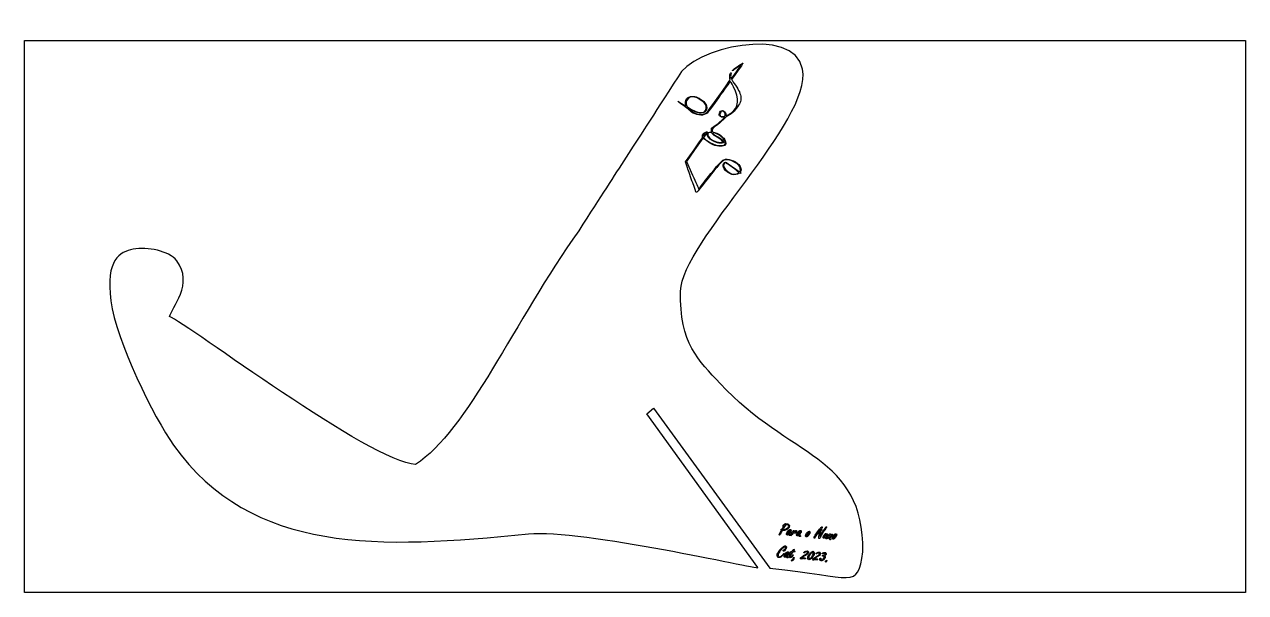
# Model space of a CAD drawing. Header units: millimetres. Extents: x 0 to 650, y 0 to 302.
import ezdxf

# ---------------------------------------------------------------- set-up
doc = ezdxf.new("R2010")
doc.units = ezdxf.units.MM
doc.layers.get('0').update_dxf_attribs({"linetype": 'CONTINUOUS'})

msp = doc.modelspace()

# ---------------------------------------------------------------- linework, layer by layer
at = {"color": 42}
for p, q in [((0.0965, 293.904), (649.901, 293.904)), ((0.0965, 0.0978), (0.0965, 293.904)), ((649.901, 293.904), (649.901, 0.0978)), ((649.901, 0.0978), (0.0965, 0.0978))]:
    msp.add_line(p, q, dxfattribs=at)
at = {"color": 0}
for p, q in [((376.008, 274.137), (376.269, 273.534)), ((376.269, 273.534), (378.933, 277.194)), ((351.922, 258.991), (351.81, 260.219)), ((355.713, 256.556), (353.582, 257.518)), ((353.582, 257.518), (355.117, 256.367)), ((356.316, 256.643), (356.316, 256.643)), ((371.891, 253.537), (371.891, 253.537)), ((365.651, 247.234), (368.152, 249.011)), ((365.665, 245.324), (365.651, 247.234)), ((371.701, 251.984), (372.752, 253.179)), ((372.752, 253.179), (371.807, 253.143)), ((361.142, 241.909), (356.736, 235.733)), ((363.142, 240.464), (361.142, 241.909)), ((362.497, 243.757), (361.417, 242.276)), ((361.417, 242.276), (362.271, 241.434)), ((362.031, 243.731), (362.031, 243.731)), ((364.709, 245.211), (365.665, 245.324)), ((351.81, 229.301), (356.464, 235.814)), ((356.736, 235.733), (352.326, 229.558)), ((369.457, 239.746), (369.457, 239.746)), ((352.848, 226.204), (351.81, 229.301)), ((352.326, 229.558), (355.565, 222.317)), ((376.932, 222.878), (376.932, 222.878)), ((355.688, 218.116), (355.685, 218.114)), ((331.337, 95.2913), (334.905, 98.2292)), ((334.905, 98.2292), (396.72, 13.0059)), ((390.43, 13.3753), (331.337, 95.2913)), ((403.447, 33.2273), (403.37, 33.0936)), ((403.447, 33.2273), (403.447, 33.2273)), ((404.996, 35.9336), (404.996, 35.9336)), ((407.734, 32.9158), (407.734, 32.9158)), ((417.816, 32.7146), (417.816, 32.7146)), ((407.017, 31.4454), (407.017, 31.4454)), ((409.021, 32.0311), (409.021, 32.0311)), ((412.369, 30.9645), (412.369, 30.9645)), ((413.082, 32.4349), (413.082, 32.4349)), ((417.177, 31.0086), (417.177, 31.0086)), ((423.358, 29.8979), (423.358, 29.8979)), ((426.402, 29.6471), (426.402, 29.6471)), ((428.512, 30.3444), (428.512, 30.3444)), ((431.366, 29.7326), (431.366, 29.7326)), ((432.005, 31.4386), (432.005, 31.4386)), ((405.059, 24.9081), (405.059, 24.9081)), ((405.744, 19.6178), (405.744, 19.6178)), ((406.46, 21.0881), (406.46, 21.0881)), ((408.732, 21.5842), (408.732, 21.5842)), ((419.301, 21.4547), (419.301, 21.4547)), ((419.933, 21.7331), (419.933, 21.7331)), ((425.768, 19.7018), (425.768, 19.7018)), ((409.536, 18.8281), (409.536, 18.8281)), ((413.762, 18.496), (413.762, 18.496)), ((420.239, 17.9131), (420.239, 17.9131)), ((426.833, 17.293), (426.833, 17.293))]:
    msp.add_line(p, q, dxfattribs=at)
at = {"color": 7}
for p, q in [((331.337, 95.2913), (334.905, 98.2292)), ((334.905, 98.2292), (396.72, 13.0059)), ((390.43, 13.3753), (331.337, 95.2913))]:
    msp.add_line(p, q, dxfattribs=at)
for points in [[(414.154, 278.749), (409.688, 302.49), (355.014, 289.905), (347.908, 274.545)], [(347.908, 274.545), (319.997, 231.312), (319.622, 231.087), (295.071, 192.665)], [(349.244, 160.53), (349.909, 186.717), (419.382, 250.983), (414.154, 278.749)], [(295.071, 192.665), (260.897, 144.647), (235.949, 86.2485), (208.209, 68.3189)], [(57.9423, 182.873), (50.8758, 181.269), (43.2001, 177.631), (46.0872, 155.308)], [(81.1939, 176.659), (76.9098, 182.181), (65.6689, 184.058), (57.9423, 182.873)], [(77.2502, 147.031), (78.4324, 151.295), (90.4667, 164.706), (81.1939, 176.659)], [(370.328, 111.35), (358.973, 123.654), (348.535, 132.588), (349.244, 160.53)], [(46.0872, 155.308), (48.8075, 134.276), (69.1677, 92.9266), (79.4466, 78.5978)], [(208.209, 68.3189), (184.857, 69.0894), (86.6539, 143.264), (77.2502, 147.031)], [(446.239, 21.8267), (446.892, 73.357), (406.89, 71.7391), (370.328, 111.35)], [(79.4466, 78.5978), (121.384, 20.1386), (189.083, 23.3867), (268.374, 31.3765)], [(268.374, 31.3765), (296.229, 34.1822), (391.16, 12.3155), (390.43, 13.3753)], [(396.72, 13.0059), (441.851, 8.6734), (443.389, 1.3808), (446.239, 21.8267)]]:
    msp.add_open_spline(points, degree=3, dxfattribs=at)
at = {"color": 0}
for points in [[(414.154, 278.749), (409.688, 302.49), (355.014, 289.905), (347.908, 274.545)], [(376.915, 278.007), (377.299, 278.559), (381.289, 281.431), (382.281, 281.869)], [(381.504, 280.923), (381.377, 281.015), (378.908, 279.368), (377.61, 278.325)], [(378.933, 277.194), (380.4, 279.207), (381.557, 280.886), (381.504, 280.923)], [(382.281, 281.869), (382.69, 282.049), (382.03, 281.022), (379.592, 277.659)], [(347.908, 274.545), (319.997, 231.312), (319.622, 231.087), (295.071, 192.665)], [(349.244, 160.53), (349.909, 186.717), (419.382, 250.983), (414.154, 278.749)], [(362.927, 255.277), (363.672, 255.768), (375.818, 272.881), (375.557, 273.071)], [(375.557, 273.071), (375.204, 273.327), (375.384, 275.939), (375.793, 276.487)], [(375.793, 276.487), (376.156, 276.982), (376.178, 276.915), (375.976, 275.892)], [(375.976, 275.892), (375.853, 275.259), (375.864, 274.469), (376.008, 274.137)], [(379.592, 277.659), (376.664, 273.629), (376.389, 273.171), (376.629, 272.783)], [(377.61, 278.325), (376.943, 277.788), (376.678, 277.668), (376.915, 278.007)], [(375.511, 271.902), (375.299, 271.763), (372.547, 267.98), (369.404, 263.495)], [(377.412, 269.218), (376.128, 271.718), (375.846, 272.118), (375.511, 271.902)], [(376.297, 255.454), (380.259, 258.253), (380.637, 262.932), (377.412, 269.218)], [(376.629, 272.783), (376.774, 272.547), (377.61, 271.333), (378.492, 270.083)], [(378.492, 270.083), (380.326, 267.472), (381.166, 265.526), (381.325, 263.497)], [(353.55, 257.149), (355.117, 256.367), (340.89, 266.224), (351.922, 258.991)], [(351.81, 260.219), (351.555, 262.99), (353.593, 264.604), (356.75, 264.133)], [(352.706, 262.421), (352.139, 261.644), (352.057, 261.272), (352.223, 260.222)], [(352.223, 260.222), (352.392, 259.147), (352.571, 258.848), (353.42, 258.229)], [(356.598, 263.857), (354.884, 264.155), (353.635, 263.693), (352.706, 262.421)], [(360.179, 262.037), (358.334, 263.379), (357.808, 263.648), (356.598, 263.857)], [(356.75, 264.133), (358.542, 263.865), (361.752, 261.692), (362.656, 260.138)], [(362.656, 260.138), (364.296, 257.304), (362.356, 254.62), (359.16, 255.311)], [(362.641, 259.662), (362.405, 260.294), (361.879, 260.798), (360.179, 262.037)], [(369.404, 263.495), (363.971, 255.754), (363.633, 255.315), (362.694, 254.841)], [(381.325, 263.497), (381.476, 261.589), (380.979, 260.433), (378.834, 257.683)], [(353.42, 258.229), (353.97, 257.829), (355.272, 257.116), (356.316, 256.643)], [(360.863, 254.248), (358.525, 253.992), (355.311, 255.266), (353.55, 257.149)], [(355.117, 256.367), (356.175, 255.578), (357.113, 255.09), (358.115, 254.812)], [(359.16, 255.311), (358.44, 255.466), (356.888, 256.027), (355.713, 256.556)], [(356.316, 256.643), (359.466, 255.215), (361.382, 255.165), (362.342, 256.483)], [(358.115, 254.812), (359.653, 254.385), (361.901, 254.601), (362.927, 255.277)], [(362.694, 254.841), (362.151, 254.566), (361.326, 254.299), (360.863, 254.248)], [(362.342, 256.483), (362.952, 257.321), (363.068, 258.538), (362.641, 259.662)], [(369.852, 254.418), (369.641, 256.728), (372.054, 257.474), (373.055, 255.407)], [(371.807, 253.143), (370.667, 253.1), (369.93, 253.582), (369.852, 254.418)], [(370.597, 255.787), (370.046, 255.035), (370.022, 254.05), (370.537, 253.673)], [(370.537, 253.673), (370.695, 253.556), (371.306, 253.496), (371.891, 253.537)], [(371.785, 256.257), (371.242, 256.477), (371.041, 256.396), (370.597, 255.787)], [(373.038, 254.2), (373.151, 255), (372.579, 255.937), (371.785, 256.257)], [(371.891, 253.537), (372.78, 253.599), (372.971, 253.709), (373.038, 254.2)], [(375.204, 254.393), (373.944, 253.717), (373.094, 253.062), (372.456, 252.268)], [(373.055, 255.407), (373.214, 255.082), (373.348, 254.599), (373.348, 254.338)], [(373.348, 254.338), (373.348, 253.938), (373.472, 253.906), (374.096, 254.14)], [(374.096, 254.14), (374.505, 254.296), (375.497, 254.886), (376.297, 255.454)], [(378.834, 257.683), (377.183, 255.566), (376.876, 255.286), (375.204, 254.393)], [(369.027, 249.3), (366.127, 247.19), (365.845, 246.869), (366.046, 245.907)], [(368.152, 249.011), (369.528, 249.99), (371.126, 251.328), (371.701, 251.984)], [(372.456, 252.268), (371.948, 251.637), (370.403, 250.301), (369.027, 249.3)], [(356.464, 235.814), (360.881, 241.996), (361.11, 242.361), (360.973, 243.024)], [(360.973, 243.024), (360.892, 243.409), (360.955, 243.897), (361.11, 244.111)], [(361.883, 244.497), (361.4, 244.142), (360.98, 243.177), (361.23, 242.997)], [(361.11, 244.111), (361.47, 244.606), (363.167, 245.536), (363.4, 245.366)], [(361.23, 242.997), (361.311, 242.936), (361.671, 243.266), (362.031, 243.731)], [(368.931, 239.475), (364.832, 240.195), (361.428, 244.821), (364.709, 245.211)], [(362.031, 243.731), (362.719, 244.625), (362.634, 245.051), (361.883, 244.497)], [(362.271, 241.434), (363.502, 240.222), (366.78, 238.534), (368.699, 238.126)], [(363.4, 245.366), (363.499, 245.298), (363.089, 244.573), (362.497, 243.757)], [(366.533, 238.446), (365.767, 238.762), (364.24, 239.67), (363.142, 240.464)], [(364.829, 244.961), (363.714, 244.821), (363.474, 244.479), (363.827, 243.539)], [(363.827, 243.539), (364.55, 241.63), (366.624, 240.232), (369.457, 239.746)], [(366.307, 244.238), (365.764, 244.997), (365.629, 245.062), (364.829, 244.961)], [(368.011, 244.467), (365.46, 245.372), (366.159, 244.158), (369.08, 242.612)], [(366.046, 245.907), (366.19, 245.219), (366.229, 245.19), (367.28, 245.001)], [(368.79, 242.451), (367.305, 243.202), (366.78, 243.582), (366.307, 244.238)], [(367.28, 245.001), (368.635, 244.76), (371.292, 243.112), (372.255, 241.915)], [(372.879, 238.57), (373.944, 240.035), (371.228, 243.328), (368.011, 244.467)], [(371.584, 239.731), (371.994, 240.29), (370.833, 241.419), (368.79, 242.451)], [(369.08, 242.612), (371.073, 241.556), (371.725, 240.97), (372.057, 239.936)], [(372.255, 241.915), (373.186, 240.756), (373.599, 239.106), (373.122, 238.452)], [(373.122, 238.452), (372.304, 237.324), (369.267, 237.322), (366.533, 238.446)], [(368.699, 238.126), (370.29, 237.789), (372.48, 238.02), (372.879, 238.57)], [(371.394, 239.254), (370.921, 239.22), (369.813, 239.321), (368.931, 239.475)], [(369.457, 239.746), (370.501, 239.566), (371.461, 239.559), (371.584, 239.731)], [(372.057, 239.936), (372.251, 239.324), (372.244, 239.313), (371.394, 239.254)], [(371.013, 229.235), (370.11, 228.381), (365.263, 222.466), (360.518, 216.431)], [(363.47, 220.653), (369.115, 227.817), (371.083, 230.018), (372.269, 230.503)], [(372.703, 230.321), (372.248, 230.175), (371.489, 229.686), (371.013, 229.235)], [(372.202, 227.965), (371.616, 226.508), (374.392, 223.523), (376.932, 222.878)], [(372.484, 225.583), (371.743, 226.716), (371.644, 227.824), (372.212, 228.604)], [(376.724, 226.449), (372.883, 229.246), (372.738, 229.295), (372.202, 227.965)], [(372.212, 228.604), (372.526, 229.037), (372.879, 229.253), (373.151, 229.18)], [(372.269, 230.503), (374.29, 231.33), (378.22, 230.023), (380.164, 227.879)], [(379.931, 227.674), (377.864, 229.705), (374.544, 230.921), (372.703, 230.321)], [(373.151, 229.18), (373.391, 229.115), (375.179, 227.905), (377.119, 226.49)], [(381.007, 225.644), (380.919, 226.461), (380.654, 226.966), (379.931, 227.674)], [(380.164, 227.879), (381.286, 226.646), (381.758, 224.983), (381.208, 224.225)], [(355.685, 218.114), (354.697, 220.861), (353.42, 224.5), (352.848, 226.204)], [(355.565, 222.317), (357.346, 218.336), (358.877, 215.09), (358.962, 215.102)], [(376.491, 222.633), (375.281, 223.02), (373.115, 224.615), (372.484, 225.583)], [(380.277, 223.183), (379.469, 222.589), (377.518, 222.305), (376.491, 222.633)], [(380.033, 223.515), (380.252, 223.817), (379.839, 224.182), (376.724, 226.449)], [(376.932, 222.878), (378.075, 222.588), (379.582, 222.898), (380.033, 223.515)], [(377.119, 226.49), (381.049, 223.631), (381.222, 223.594), (381.007, 225.644)], [(381.123, 223.286), (380.912, 223.417), (380.534, 223.372), (380.277, 223.183)], [(381.208, 224.225), (381.035, 223.988), (381.032, 223.625), (381.198, 223.42)], [(381.198, 223.42), (381.469, 223.088), (381.462, 223.073), (381.123, 223.286)], [(357.625, 213.023), (357.547, 213.078), (356.676, 215.371), (355.688, 218.116)], [(360.518, 216.431), (359.004, 214.501), (357.699, 212.968), (357.625, 213.023)], [(358.962, 215.102), (359.047, 215.116), (361.075, 217.614), (363.47, 220.653)], [(295.071, 192.665), (260.897, 144.647), (235.949, 86.2485), (208.209, 68.3189)], [(57.9423, 182.873), (50.8758, 181.269), (43.2001, 177.631), (46.0872, 155.308)], [(81.1939, 176.659), (76.9098, 182.181), (65.6689, 184.058), (57.9423, 182.873)], [(77.2502, 147.031), (78.4324, 151.295), (90.4667, 164.706), (81.1939, 176.659)], [(370.328, 111.35), (358.973, 123.654), (348.535, 132.588), (349.244, 160.53)], [(46.0872, 155.308), (48.8075, 134.276), (69.1677, 92.9266), (79.4466, 78.5978)], [(208.209, 68.3189), (184.857, 69.0894), (86.6539, 143.264), (77.2502, 147.031)], [(446.239, 21.8267), (446.892, 73.357), (406.89, 71.7391), (370.328, 111.35)], [(79.4466, 78.5978), (121.384, 20.1386), (189.083, 23.3867), (268.374, 31.3765)], [(268.374, 31.3765), (296.229, 34.1822), (391.16, 12.3155), (390.43, 13.3753)], [(401.733, 31.0017), (401.754, 31.2677), (402.17, 32.0738), (402.982, 33.4229)], [(403.37, 33.0936), (402.989, 32.4569), (402.731, 32.0008), (402.597, 31.7266)], [(402.982, 33.4229), (402.865, 33.5263), (402.812, 33.6241), (402.819, 33.7165)], [(402.819, 33.7165), (402.826, 33.7881), (402.862, 33.8474), (402.929, 33.8942)], [(402.929, 33.8942), (402.985, 33.9328), (403.045, 33.9494), (403.105, 33.9439)], [(403.105, 33.9439), (403.151, 33.9397), (403.204, 33.9232), (403.274, 33.8956)], [(403.274, 33.8956), (403.864, 34.8065), (404.213, 35.3893), (404.322, 35.6443)], [(403.828, 33.1501), (403.726, 33.1597), (403.599, 33.1845), (403.447, 33.2273)], [(403.687, 35.5381), (403.666, 35.5794), (403.659, 35.6224), (403.662, 35.6665)], [(403.662, 35.6665), (403.673, 35.8112), (403.814, 35.9558), (404.079, 36.099)], [(403.821, 35.4362), (403.765, 35.4418), (403.719, 35.4764), (403.687, 35.5381)], [(404.393, 34.8023), (404.058, 34.2484), (403.839, 33.8846), (403.737, 33.7137)], [(403.737, 33.7137), (403.906, 33.6682), (404.022, 33.6421), (404.089, 33.6352)], [(404.008, 35.4859), (403.938, 35.4485), (403.874, 35.4323), (403.821, 35.4362)], [(405.13, 33.3182), (404.686, 33.168), (404.252, 33.1129), (403.828, 33.1501)], [(404.322, 35.6443), (404.241, 35.6073), (404.139, 35.5547), (404.008, 35.4859)], [(404.079, 36.099), (404.29, 36.2148), (404.488, 36.3086), (404.668, 36.383)], [(404.089, 33.6352), (404.442, 33.6035), (404.865, 33.7096), (405.359, 33.9507)], [(404.996, 35.9336), (404.869, 35.6376), (404.664, 35.2599), (404.393, 34.8023)], [(404.668, 36.383), (404.703, 36.4546), (404.724, 36.503), (404.731, 36.5305)], [(404.731, 36.5305), (404.774, 36.6448), (404.813, 36.7206), (404.851, 36.7577)], [(404.851, 36.7577), (404.89, 36.7951), (404.943, 36.8102), (405.014, 36.8046)], [(405.582, 36.1005), (405.391, 36.0701), (405.197, 36.0151), (404.996, 35.9336)], [(405.014, 36.8046), (405.158, 36.7908), (405.225, 36.7041), (405.211, 36.5442)], [(406.453, 34.1326), (406.086, 33.7675), (405.645, 33.496), (405.13, 33.3182)], [(405.211, 36.5442), (405.43, 36.5869), (405.62, 36.6159), (405.786, 36.6324)], [(405.359, 33.9507), (405.839, 34.1878), (406.224, 34.4992), (406.516, 34.8864)], [(406.142, 36.1237), (405.959, 36.1403), (405.772, 36.1322), (405.582, 36.1005)], [(405.786, 36.6324), (405.952, 36.6476), (406.093, 36.6504), (406.209, 36.6406)], [(406.068, 32.4542), (406.351, 32.8924), (406.672, 33.2204), (407.035, 33.4367)], [(406.675, 32.592), (406.333, 32.1648), (406.146, 31.7941), (406.118, 31.4799)], [(406.668, 35.9421), (406.559, 36.0412), (406.382, 36.1019), (406.142, 36.1237)], [(406.209, 36.6406), (406.509, 36.6145), (406.749, 36.4765), (406.936, 36.2299)], [(407.162, 35.4775), (407.12, 35.0118), (406.883, 34.5626), (406.453, 34.1326)], [(406.516, 34.8864), (406.696, 35.1221), (406.795, 35.337), (406.813, 35.5328)], [(406.813, 35.5328), (406.827, 35.7078), (406.781, 35.844), (406.668, 35.9421)], [(407.494, 33.1377), (407.257, 33.1597), (406.986, 32.9765), (406.675, 32.592)], [(406.936, 36.2299), (407.113, 35.9971), (407.187, 35.7463), (407.162, 35.4775)], [(407.035, 33.4367), (407.271, 33.5759), (407.494, 33.6379), (407.698, 33.6186)], [(407.314, 32.3798), (407.441, 32.5892), (407.532, 32.727), (407.589, 32.7945)], [(407.628, 33.0743), (407.589, 33.1129), (407.543, 33.1336), (407.494, 33.1377)], [(407.589, 32.7945), (407.617, 32.829), (407.666, 32.869), (407.734, 32.9158)], [(407.734, 32.9158), (407.702, 32.9875), (407.666, 33.0399), (407.628, 33.0743)], [(407.698, 33.6186), (407.829, 33.6076), (407.935, 33.558), (408.012, 33.4698)], [(408.051, 32.7656), (408.047, 32.7008), (407.995, 32.5989), (407.892, 32.4583)], [(408.1, 33.219), (408.097, 33.1515), (408.062, 33.0591), (407.998, 32.9434)], [(407.998, 32.9434), (408.037, 32.8745), (408.055, 32.8152), (408.051, 32.7656)], [(408.012, 33.4698), (408.079, 33.3912), (408.111, 33.3086), (408.1, 33.219)], [(408.16, 31.3752), (408.485, 32.0311), (408.813, 32.5313), (409.134, 32.8786)], [(409.021, 32.0311), (409.353, 32.3274), (409.73, 32.6126), (410.154, 32.8855)], [(409.392, 32.5438), (409.236, 32.3742), (409.113, 32.2034), (409.021, 32.0311)], [(409.134, 32.8786), (409.335, 33.0936), (409.494, 33.197), (409.614, 33.1859)], [(409.663, 32.8318), (409.649, 32.8166), (409.557, 32.7215), (409.392, 32.5438)], [(409.614, 33.1859), (409.656, 33.1818), (409.691, 33.1666), (409.723, 33.1391)], [(409.773, 33.0178), (409.769, 32.9709), (409.73, 32.9089), (409.663, 32.8318)], [(409.723, 33.1391), (409.762, 33.1046), (409.776, 33.0633), (409.773, 33.0178)], [(410.154, 32.8855), (410.305, 32.9833), (410.464, 33.0729), (410.633, 33.1542)], [(410.76, 32.7794), (410.422, 32.5575), (410.249, 32.3839), (410.238, 32.2571)], [(410.633, 33.1542), (410.718, 33.1942), (410.771, 33.2121), (410.792, 33.2107)], [(410.954, 32.9902), (410.951, 32.9351), (410.884, 32.8648), (410.76, 32.7794)], [(410.792, 33.2107), (410.841, 33.2066), (410.884, 33.168), (410.923, 33.0963)], [(410.923, 33.0963), (410.947, 33.0564), (410.958, 33.0206), (410.954, 32.9902)], [(411.42, 31.9732), (411.702, 32.4115), (412.023, 32.7394), (412.383, 32.9558)], [(412.842, 32.6567), (412.609, 32.6788), (412.334, 32.4955), (412.023, 32.111)], [(412.383, 32.9558), (412.619, 33.0963), (412.842, 33.157), (413.05, 33.1377)], [(412.976, 32.5934), (412.937, 32.6319), (412.891, 32.6526), (412.842, 32.6567)], [(413.082, 32.4349), (413.053, 32.5065), (413.018, 32.5589), (412.976, 32.5934)], [(413.05, 33.1377), (413.177, 33.1266), (413.283, 33.077), (413.36, 32.9889)], [(413.452, 32.7381), (413.445, 32.6705), (413.413, 32.5782), (413.346, 32.4624)], [(413.36, 32.9889), (413.431, 32.9103), (413.459, 32.8276), (413.452, 32.7381)], [(416.267, 31.6356), (416.56, 32.0421), (416.888, 32.3481), (417.251, 32.5548)], [(417.251, 32.5548), (417.463, 32.676), (417.654, 32.7284), (417.816, 32.7146)], [(417.816, 32.7146), (418.07, 32.6912), (418.183, 32.5258), (418.155, 32.2171)], [(420.663, 30.1212), (420.98, 30.7523), (421.485, 31.5488), (422.18, 32.5134)], [(422.18, 32.5134), (422.589, 33.0895), (423.076, 33.6972), (423.63, 34.3379)], [(423.795, 33.8887), (423.471, 33.5883), (422.966, 32.9434), (422.282, 31.9539)], [(423.231, 32.0215), (423.432, 32.8001), (423.619, 33.4229), (423.795, 33.8887)], [(424.011, 33.1088), (423.661, 32.0491), (423.453, 31.1395), (423.386, 30.3802)], [(423.63, 34.3379), (423.894, 34.6439), (424.088, 34.8396), (424.208, 34.925)], [(424.61, 34.6452), (424.427, 34.2801), (424.229, 33.7675), (424.011, 33.1088)], [(424.208, 34.925), (424.325, 35.0008), (424.423, 35.0352), (424.519, 35.027)], [(424.459, 31.9953), (424.783, 32.5107), (425.214, 33.1542), (425.75, 33.9273)], [(424.519, 35.027), (424.557, 35.0242), (424.593, 35.0077), (424.621, 34.9801)], [(424.674, 34.8506), (424.67, 34.7886), (424.646, 34.7197), (424.61, 34.6452)], [(424.621, 34.9801), (424.66, 34.9429), (424.677, 34.8988), (424.674, 34.8506)], [(426.484, 34.1836), (425.669, 33.0881), (425.062, 32.1813), (424.67, 31.4634)], [(425.75, 33.9273), (426.145, 34.4978), (426.402, 34.8382), (426.522, 34.9457)], [(426.925, 34.7734), (426.879, 34.7059), (426.734, 34.5088), (426.484, 34.1836)], [(426.522, 34.9457), (426.639, 35.0532), (426.755, 35.1014), (426.872, 35.0918)], [(426.872, 35.0918), (426.97, 35.0821), (427.013, 35.0352), (427.006, 34.9484)], [(427.006, 34.9484), (427.002, 34.9016), (426.974, 34.8437), (426.925, 34.7734)], [(401.782, 30.806), (401.743, 30.8681), (401.726, 30.9342), (401.733, 31.0017)], [(401.966, 30.6875), (401.888, 30.693), (401.828, 30.733), (401.782, 30.806)], [(402.248, 30.9742), (402.163, 30.773), (402.068, 30.6779), (401.966, 30.6875)], [(402.597, 31.7266), (402.392, 31.2966), (402.276, 31.0458), (402.248, 30.9742)], [(405.698, 30.981), (405.649, 31.0885), (405.631, 31.2112), (405.645, 31.3504)], [(405.645, 31.3504), (405.673, 31.6921), (405.814, 32.0601), (406.068, 32.4542)], [(406.068, 30.7096), (405.899, 30.7248), (405.776, 30.8157), (405.698, 30.981)], [(406.679, 31.0196), (406.464, 30.7964), (406.259, 30.693), (406.068, 30.7096)], [(406.118, 31.4799), (406.111, 31.4027), (406.118, 31.3435), (406.142, 31.3008)], [(406.142, 31.3008), (406.171, 31.2581), (406.213, 31.2333), (406.273, 31.2277)], [(406.273, 31.2277), (406.421, 31.2153), (406.608, 31.3573), (406.834, 31.6536)], [(407.017, 31.4454), (406.901, 31.276), (406.788, 31.134), (406.679, 31.0196)], [(406.834, 31.6536), (406.961, 31.8161), (407.12, 32.0587), (407.314, 32.3798)], [(407.081, 30.6751), (406.993, 30.8047), (406.957, 30.9604), (406.975, 31.1423)], [(406.975, 31.1423), (406.979, 31.2029), (406.993, 31.3049), (407.017, 31.4454)], [(407.49, 30.4147), (407.324, 30.4285), (407.187, 30.5167), (407.081, 30.6751)], [(407.37, 31.2553), (407.36, 31.1258), (407.388, 31.0155), (407.458, 30.9259)], [(407.571, 31.8809), (407.451, 31.6246), (407.384, 31.4151), (407.37, 31.2553)], [(407.458, 30.9259), (407.48, 30.9025), (407.536, 30.8612), (407.638, 30.8019)], [(407.659, 30.4602), (407.61, 30.4243), (407.554, 30.4092), (407.49, 30.4147)], [(407.892, 32.4583), (407.79, 32.315), (407.684, 32.1235), (407.571, 31.8809)], [(407.638, 30.8019), (407.712, 30.7578), (407.744, 30.6903), (407.737, 30.598)], [(407.737, 30.598), (407.73, 30.5387), (407.705, 30.4932), (407.659, 30.4602)], [(407.973, 30.3802), (407.861, 30.3899), (407.808, 30.4491), (407.818, 30.558)], [(407.818, 30.558), (407.825, 30.6627), (407.942, 30.9356), (408.16, 31.3752)], [(408.256, 30.569), (408.171, 30.434), (408.079, 30.3706), (407.973, 30.3802)], [(408.912, 31.4758), (408.697, 31.2346), (408.478, 30.9315), (408.256, 30.569)], [(409.854, 32.2874), (409.593, 32.1359), (409.279, 31.8657), (408.912, 31.4758)], [(409.815, 31.7913), (409.751, 31.8409), (409.72, 31.9209), (409.73, 32.0325)], [(409.73, 32.0325), (409.737, 32.1097), (409.776, 32.1937), (409.854, 32.2874)], [(410.083, 31.688), (409.984, 31.6963), (409.896, 31.7307), (409.815, 31.7913)], [(410.884, 31.9236), (410.595, 31.7445), (410.326, 31.6659), (410.083, 31.688)], [(410.238, 32.2571), (410.231, 32.1868), (410.266, 32.1469), (410.348, 32.14)], [(410.348, 32.14), (410.482, 32.1276), (410.718, 32.2171), (411.06, 32.4073)], [(411.311, 32.315), (411.3, 32.2227), (411.159, 32.0918), (410.884, 31.9236)], [(411.05, 30.5001), (411, 30.6076), (410.979, 30.7303), (410.993, 30.8694)], [(410.993, 30.8694), (411.025, 31.2112), (411.166, 31.5791), (411.42, 31.9732)], [(411.416, 30.2286), (411.251, 30.2438), (411.127, 30.3348), (411.05, 30.5001)], [(411.06, 32.4073), (411.12, 32.439), (411.17, 32.4528), (411.205, 32.4501)], [(411.205, 32.4501), (411.23, 32.4473), (411.254, 32.4335), (411.275, 32.406)], [(411.275, 32.406), (411.3, 32.3756), (411.314, 32.3453), (411.311, 32.315)], [(412.027, 30.5387), (411.812, 30.3155), (411.607, 30.2121), (411.416, 30.2286)], [(411.466, 30.999), (411.459, 30.9218), (411.469, 30.8626), (411.494, 30.8198)], [(412.023, 32.111), (411.681, 31.6839), (411.494, 31.3132), (411.466, 30.999)], [(411.494, 30.8198), (411.519, 30.7771), (411.561, 30.7523), (411.621, 30.7468)], [(411.621, 30.7468), (411.769, 30.7344), (411.956, 30.8763), (412.182, 31.1726)], [(412.369, 30.9645), (412.253, 30.795), (412.136, 30.6531), (412.027, 30.5387)], [(412.182, 31.1726), (412.309, 31.3352), (412.468, 31.5777), (412.662, 31.8988)], [(412.429, 30.1942), (412.341, 30.3237), (412.305, 30.4794), (412.323, 30.6614)], [(412.323, 30.6614), (412.33, 30.722), (412.344, 30.824), (412.369, 30.9645)], [(412.842, 29.9338), (412.676, 29.9475), (412.535, 30.0357), (412.429, 30.1942)], [(412.662, 31.8988), (412.789, 32.1083), (412.884, 32.2461), (412.937, 32.3136)], [(412.718, 30.7744), (412.708, 30.6448), (412.736, 30.5346), (412.806, 30.445)], [(412.919, 31.4), (412.799, 31.1437), (412.736, 30.9342), (412.718, 30.7744)], [(412.806, 30.445), (412.828, 30.4216), (412.888, 30.3802), (412.986, 30.321)], [(413.008, 29.9792), (412.958, 29.9434), (412.902, 29.9282), (412.842, 29.9338)], [(413.244, 31.9774), (413.142, 31.8341), (413.032, 31.6425), (412.919, 31.4)], [(412.937, 32.3136), (412.965, 32.3481), (413.015, 32.388), (413.082, 32.4349)], [(412.986, 30.321), (413.06, 30.2769), (413.092, 30.2093), (413.085, 30.117)], [(413.085, 30.117), (413.082, 30.0578), (413.053, 30.0123), (413.008, 29.9792)], [(413.403, 32.2847), (413.396, 32.2199), (413.343, 32.1179), (413.244, 31.9774)], [(413.346, 32.4624), (413.389, 32.3935), (413.406, 32.3343), (413.403, 32.2847)], [(415.784, 30.0798), (415.749, 30.1666), (415.734, 30.2686), (415.745, 30.3857)], [(415.745, 30.3857), (415.78, 30.7812), (415.957, 31.1974), (416.267, 31.6356)], [(416.154, 29.7946), (415.974, 29.8097), (415.851, 29.9048), (415.784, 30.0798)], [(417.445, 30.7096), (416.969, 30.0647), (416.539, 29.7587), (416.154, 29.7946)], [(416.211, 30.5401), (416.207, 30.4877), (416.218, 30.4395), (416.239, 30.3968)], [(416.504, 31.2649), (416.327, 30.9783), (416.228, 30.7371), (416.211, 30.5401)], [(416.239, 30.3968), (416.278, 30.3375), (416.324, 30.3058), (416.387, 30.3003)], [(416.387, 30.3003), (416.535, 30.2865), (416.705, 30.3844), (416.892, 30.5911)], [(417.139, 31.9774), (416.87, 31.7528), (416.659, 31.5157), (416.504, 31.2649)], [(416.892, 30.5911), (416.976, 30.6765), (417.043, 30.7661), (417.1, 30.8612)], [(417.177, 31.0086), (417.107, 31.0761), (417.072, 31.1285), (417.075, 31.1616)], [(417.075, 31.1616), (417.079, 31.1864), (417.132, 31.2498), (417.241, 31.3517)], [(417.1, 30.8612), (417.153, 30.9563), (417.181, 31.0045), (417.177, 31.0086)], [(417.601, 32.2254), (417.498, 32.2337), (417.347, 32.151), (417.139, 31.9774)], [(417.241, 31.3517), (417.548, 31.6384), (417.71, 31.8782), (417.728, 32.0697)], [(418.155, 32.2171), (418.116, 31.8065), (417.879, 31.3035), (417.445, 30.7096)], [(417.71, 32.1455), (417.689, 32.1937), (417.65, 32.2199), (417.601, 32.2254)], [(417.728, 32.0697), (417.728, 32.0945), (417.721, 32.1193), (417.71, 32.1455)], [(420.314, 29.1028), (420.285, 29.1428), (420.275, 29.1814), (420.278, 29.2185)], [(420.278, 29.2185), (420.289, 29.3357), (420.416, 29.6361), (420.663, 30.1212)], [(420.444, 29.0256), (420.391, 29.0311), (420.349, 29.0559), (420.314, 29.1028)], [(420.769, 29.202), (420.677, 29.0725), (420.568, 29.0146), (420.444, 29.0256)], [(421.026, 29.7339), (420.906, 29.4459), (420.822, 29.2681), (420.769, 29.202)], [(422.282, 31.9539), (421.742, 31.1685), (421.326, 30.4285), (421.026, 29.7339)], [(422.776, 29.1565), (422.769, 29.2323), (422.772, 29.3743), (422.79, 29.5837)], [(422.995, 28.8616), (422.868, 28.8727), (422.794, 28.9719), (422.776, 29.1565)], [(422.79, 29.5837), (422.857, 30.3223), (423.005, 31.134), (423.231, 32.0215)], [(423.429, 29.0752), (423.277, 28.9209), (423.132, 28.8492), (422.995, 28.8616)], [(423.358, 29.8979), (423.683, 30.6366), (424.049, 31.3352), (424.459, 31.9953)], [(423.386, 30.3802), (423.379, 30.2755), (423.365, 30.1143), (423.358, 29.8979)], [(423.728, 29.5658), (423.63, 29.3412), (423.531, 29.1772), (423.429, 29.0752)], [(424.67, 31.4634), (424.311, 30.8212), (424, 30.1887), (423.728, 29.5658)], [(425.122, 29.2213), (425.069, 29.3219), (425.051, 29.439), (425.062, 29.5713)], [(425.062, 29.5713), (425.097, 29.9696), (425.309, 30.4105), (425.693, 30.8956)], [(425.454, 28.9857), (425.302, 28.9994), (425.192, 29.078), (425.122, 29.2213)], [(426.011, 29.2337), (425.817, 29.0532), (425.63, 28.9705), (425.454, 28.9857)], [(425.524, 29.614), (425.521, 29.5713), (425.524, 29.5355), (425.542, 29.5093)], [(425.82, 30.2962), (425.637, 30.0109), (425.538, 29.7835), (425.524, 29.614)], [(425.542, 29.5093), (425.563, 29.4859), (425.591, 29.4721), (425.626, 29.4694)], [(425.626, 29.4694), (425.785, 29.4556), (426.025, 29.6609), (426.346, 30.0853)], [(425.693, 30.8956), (425.873, 31.1216), (426.046, 31.2911), (426.212, 31.4041)], [(426.477, 31.0858), (426.194, 30.8047), (425.972, 30.5415), (425.82, 30.2962)], [(426.402, 29.6471), (426.254, 29.4735), (426.124, 29.3357), (426.011, 29.2337)], [(426.212, 31.4041), (426.343, 31.495), (426.445, 31.5378), (426.522, 31.5309)], [(426.346, 30.0853), (426.512, 30.3072), (426.66, 30.5552), (426.791, 30.8295)], [(426.406, 29.4046), (426.402, 29.4321), (426.399, 29.5135), (426.402, 29.6471)], [(426.579, 28.903), (426.477, 29.0242), (426.417, 29.191), (426.406, 29.4046)], [(426.674, 31.3586), (426.671, 31.2994), (426.604, 31.2084), (426.477, 31.0858)], [(426.522, 31.5309), (426.565, 31.5268), (426.604, 31.5047), (426.639, 31.4634)], [(426.985, 28.6797), (426.829, 28.6949), (426.695, 28.7679), (426.579, 28.903)], [(426.639, 31.4634), (426.664, 31.4275), (426.678, 31.3917), (426.674, 31.3586)], [(426.791, 30.8295), (426.861, 30.9783), (426.946, 31.1092), (427.045, 31.2222)], [(426.815, 29.7684), (426.798, 29.5768), (426.836, 29.4087), (426.925, 29.264)], [(427.094, 30.4202), (426.925, 30.1639), (426.833, 29.9475), (426.815, 29.7684)], [(426.925, 29.264), (426.949, 29.224), (427.03, 29.1579), (427.164, 29.0656)], [(427.161, 28.7252), (427.112, 28.6894), (427.052, 28.6742), (426.985, 28.6797)], [(427.045, 31.2222), (427.14, 31.3228), (427.232, 31.3683), (427.316, 31.3614)], [(427.482, 31.1409), (427.471, 31.0293), (427.341, 30.7895), (427.094, 30.4202)], [(427.249, 28.8616), (427.242, 28.8065), (427.214, 28.761), (427.161, 28.7252)], [(427.164, 29.0656), (427.228, 29.0187), (427.256, 28.9512), (427.249, 28.8616)], [(427.351, 28.8809), (427.313, 28.9278), (427.295, 28.9857), (427.302, 29.0532)], [(427.302, 29.0532), (427.316, 29.2199), (427.545, 29.6388), (427.99, 30.3113)], [(427.316, 31.3614), (427.359, 31.3573), (427.401, 31.3338), (427.433, 31.2897)], [(427.478, 28.8134), (427.426, 28.8175), (427.383, 28.841), (427.351, 28.8809)], [(427.433, 31.2897), (427.471, 31.2429), (427.486, 31.1933), (427.482, 31.1409)], [(427.796, 29.0325), (427.687, 28.8768), (427.581, 28.8037), (427.478, 28.8134)], [(429.094, 30.3527), (428.65, 30.1212), (428.216, 29.6816), (427.796, 29.0325)], [(427.99, 30.3113), (428.226, 30.6751), (428.413, 30.9383), (428.544, 31.101)], [(428.572, 28.4496), (428.505, 28.6081), (428.477, 28.7955), (428.498, 29.0105)], [(428.498, 29.0105), (428.537, 29.428), (428.734, 29.8745), (429.094, 30.3527)], [(428.868, 30.8295), (428.724, 30.6531), (428.604, 30.4905), (428.512, 30.3444)], [(428.512, 30.3444), (428.554, 30.3775), (428.593, 30.4105), (428.636, 30.445)], [(428.544, 31.101), (428.678, 31.2608), (428.787, 31.3366), (428.868, 31.3283)], [(428.868, 28.1795), (428.745, 28.1905), (428.646, 28.2801), (428.572, 28.4496)], [(428.636, 30.445), (429.338, 31.0155), (429.796, 31.2925), (430.015, 31.2718)], [(428.868, 31.3283), (428.911, 31.3256), (428.946, 31.3035), (428.978, 31.2622)], [(429.031, 31.1092), (429.024, 31.0403), (428.971, 30.948), (428.868, 30.8295)], [(429.02, 28.2319), (428.978, 28.1919), (428.925, 28.174), (428.868, 28.1795)], [(428.939, 29.0036), (428.925, 28.8341), (428.957, 28.6673), (429.034, 28.5047)], [(429.987, 30.7426), (429.338, 30.1074), (428.988, 29.5286), (428.939, 29.0036)], [(428.978, 31.2622), (429.02, 31.2153), (429.034, 31.1643), (429.031, 31.1092)], [(429.087, 28.3325), (429.08, 28.2952), (429.059, 28.2622), (429.02, 28.2319)], [(429.034, 28.5047), (429.073, 28.4303), (429.087, 28.3724), (429.087, 28.3325)], [(429.973, 28.8037), (429.934, 28.8906), (429.923, 28.9925), (429.934, 29.1097)], [(429.934, 29.1097), (429.969, 29.5052), (430.145, 29.9213), (430.456, 30.3596)], [(430.343, 28.5185), (430.163, 28.535), (430.04, 28.6301), (429.973, 28.8037)], [(430.181, 31.0569), (430.17, 30.9645), (430.107, 30.8598), (429.987, 30.7426)], [(430.015, 31.2718), (430.138, 31.2608), (430.191, 31.1892), (430.181, 31.0569)], [(431.634, 29.4335), (431.158, 28.7886), (430.728, 28.4841), (430.343, 28.5185)], [(430.399, 29.264), (430.396, 29.2117), (430.407, 29.1648), (430.428, 29.1221)], [(430.692, 29.9889), (430.516, 29.7036), (430.417, 29.4611), (430.399, 29.264)], [(430.428, 29.1221), (430.463, 29.0628), (430.512, 29.0298), (430.576, 29.0242)], [(430.456, 30.3596), (430.749, 30.7661), (431.077, 31.072), (431.44, 31.2801)], [(430.576, 29.0242), (430.72, 29.0118), (430.893, 29.1083), (431.08, 29.315)], [(431.327, 30.7013), (431.059, 30.4767), (430.848, 30.2397), (430.692, 29.9889)], [(431.08, 29.315), (431.161, 29.4004), (431.232, 29.4914), (431.288, 29.5851)], [(431.366, 29.7326), (431.296, 29.8015), (431.26, 29.8524), (431.264, 29.8869)], [(431.264, 29.8869), (431.264, 29.9117), (431.32, 29.9751), (431.43, 30.0771)], [(431.288, 29.5851), (431.341, 29.6802), (431.37, 29.7298), (431.366, 29.7326)], [(431.786, 30.9494), (431.691, 30.959), (431.535, 30.8763), (431.327, 30.7013)], [(431.43, 30.0771), (431.736, 30.3637), (431.895, 30.6021), (431.913, 30.7937)], [(431.44, 31.2801), (431.652, 31.4), (431.842, 31.4537), (432.005, 31.4386)], [(432.343, 30.9411), (432.304, 30.5318), (432.068, 30.0288), (431.634, 29.4335)], [(431.899, 30.8694), (431.878, 30.9177), (431.839, 30.9452), (431.786, 30.9494)], [(431.913, 30.7937), (431.916, 30.8185), (431.909, 30.8433), (431.899, 30.8694)], [(432.005, 31.4386), (432.259, 31.4165), (432.371, 31.2498), (432.343, 30.9411)], [(396.72, 13.0059), (441.851, 8.6734), (443.389, 1.3808), (446.239, 21.8267)], [(400.745, 19.2512), (400.636, 19.4689), (400.593, 19.7101), (400.618, 19.976)], [(400.618, 19.976), (400.678, 20.6416), (401.07, 21.4547), (401.789, 22.4124)], [(401.204, 19.9512), (401.186, 19.7445), (401.228, 19.5626), (401.338, 19.4069)], [(401.75, 21.4781), (401.426, 20.8925), (401.242, 20.3825), (401.204, 19.9512)], [(403.063, 23.1703), (402.502, 22.6081), (402.068, 22.0445), (401.75, 21.4781)], [(401.789, 22.4124), (402.403, 23.2282), (403.031, 23.8731), (403.677, 24.3472)], [(401.8, 19.1189), (402.135, 19.0886), (402.576, 19.3105), (403.13, 19.7831)], [(403.715, 19.9264), (403.394, 19.5475), (403.049, 19.2457), (402.678, 19.0211)], [(404.287, 24.2039), (403.906, 23.9586), (403.5, 23.6141), (403.063, 23.1703)], [(403.13, 19.7831), (403.296, 19.9264), (403.5, 20.1386), (403.74, 20.4184)], [(403.677, 24.3472), (404.23, 24.7551), (404.693, 24.9411), (405.059, 24.9081)], [(404.319, 20.8139), (404.308, 20.6747), (404.107, 20.3798), (403.715, 19.9264)], [(403.74, 20.4184), (403.902, 20.5962), (404.005, 20.7243), (404.05, 20.8001)], [(403.881, 22.276), (403.846, 22.3256), (403.828, 22.3807), (403.835, 22.4386)], [(403.835, 22.4386), (403.846, 22.5475), (403.952, 22.6618), (404.153, 22.7845)], [(404.054, 22.163), (403.987, 22.1685), (403.931, 22.2071), (403.881, 22.276)], [(404.05, 20.8001), (404.107, 20.8855), (404.163, 20.9255), (404.227, 20.92)], [(404.484, 22.3807), (404.294, 22.2264), (404.153, 22.1534), (404.054, 22.163)], [(404.153, 22.7845), (404.435, 22.9581), (404.664, 23.1538), (404.844, 23.3743)], [(404.227, 20.92), (404.294, 20.9145), (404.326, 20.8787), (404.319, 20.8139)], [(405.042, 24.5084), (404.872, 24.5249), (404.622, 24.423), (404.287, 24.2039)], [(404.424, 19.1534), (404.379, 19.2595), (404.357, 19.3835), (404.372, 19.5213)], [(404.372, 19.5213), (404.403, 19.8644), (404.544, 20.2324), (404.795, 20.6265)], [(405.222, 23.2103), (405.014, 22.8961), (404.77, 22.6191), (404.484, 22.3807)], [(404.795, 20.6265), (405.077, 21.0647), (405.398, 21.3913), (405.761, 21.6076)], [(404.844, 19.6522), (404.837, 19.575), (404.844, 19.5144), (404.869, 19.4717)], [(404.844, 23.3743), (405.105, 23.6926), (405.246, 23.9696), (405.268, 24.2039)], [(405.402, 20.7629), (405.056, 20.3371), (404.872, 19.9664), (404.844, 19.6522)], [(404.999, 19.4), (405.144, 19.3862), (405.335, 19.5282), (405.56, 19.8258)], [(405.222, 24.423), (405.186, 24.4726), (405.126, 24.5015), (405.042, 24.5084)], [(405.059, 24.9081), (405.268, 24.8901), (405.419, 24.8019), (405.518, 24.6435)], [(405.268, 24.2039), (405.275, 24.3003), (405.261, 24.3733), (405.222, 24.423)], [(405.613, 24.2052), (405.585, 23.9062), (405.455, 23.5741), (405.222, 23.2103)], [(406.22, 21.31), (405.984, 21.3306), (405.712, 21.1487), (405.402, 20.7629)], [(405.744, 19.6178), (405.627, 19.4483), (405.515, 19.305), (405.405, 19.1905)], [(405.518, 24.6435), (405.596, 24.5181), (405.627, 24.372), (405.613, 24.2052)], [(405.56, 19.8258), (405.687, 19.9885), (405.846, 20.231), (406.04, 20.5521)], [(405.702, 19.3132), (405.705, 19.3752), (405.719, 19.4772), (405.744, 19.6178)], [(405.761, 21.6076), (405.998, 21.7482), (406.22, 21.8088), (406.425, 21.7909)], [(406.04, 20.5521), (406.167, 20.7615), (406.259, 20.8993), (406.315, 20.9655)], [(406.298, 20.0532), (406.178, 19.7969), (406.111, 19.5874), (406.097, 19.4276)], [(406.354, 21.2466), (406.315, 21.2852), (406.269, 21.3058), (406.22, 21.31)], [(406.622, 20.6306), (406.516, 20.4873), (406.411, 20.2944), (406.298, 20.0532)], [(406.315, 20.9655), (406.344, 21.0013), (406.393, 21.0413), (406.46, 21.0881)], [(406.46, 21.0881), (406.432, 21.1598), (406.393, 21.2121), (406.354, 21.2466)], [(406.425, 21.7909), (406.555, 21.7785), (406.661, 21.7289), (406.739, 21.6407)], [(406.777, 20.9379), (406.774, 20.8732), (406.721, 20.7712), (406.622, 20.6306)], [(406.827, 21.3913), (406.823, 21.3224), (406.788, 21.2314), (406.725, 21.1157)], [(406.725, 21.1157), (406.767, 21.0468), (406.785, 20.9875), (406.777, 20.9379)], [(406.739, 21.6407), (406.806, 21.5635), (406.837, 21.4809), (406.827, 21.3913)], [(407.13, 19.3298), (407.162, 19.7032), (407.31, 20.129), (407.571, 20.6058)], [(407.571, 20.6058), (407.635, 20.7243), (407.804, 21.0096), (408.086, 21.4602)], [(408.083, 20.5879), (407.79, 20.0601), (407.628, 19.6605), (407.607, 19.389)], [(407.726, 21.5057), (407.663, 21.5553), (407.631, 21.6118), (407.638, 21.6765)], [(407.638, 21.6765), (407.645, 21.7537), (407.695, 21.8116), (407.79, 21.8502)], [(407.892, 21.445), (407.829, 21.4505), (407.772, 21.4712), (407.726, 21.5057)], [(407.779, 19.1368), (407.931, 19.1216), (408.132, 19.2512), (408.379, 19.5213)], [(407.79, 21.8502), (407.815, 21.8598), (407.931, 21.8695), (408.139, 21.8791)], [(408.086, 21.4602), (408.002, 21.445), (407.938, 21.4409), (407.892, 21.445)], [(408.732, 21.5842), (408.503, 21.2907), (408.287, 20.9586), (408.083, 20.5879)], [(408.139, 21.8791), (408.213, 21.8846), (408.323, 21.9053), (408.467, 21.9384)], [(408.379, 19.5213), (408.531, 19.6867), (408.672, 19.8548), (408.795, 20.0243)], [(408.467, 21.9384), (408.594, 22.123), (408.795, 22.3711), (409.067, 22.6825)], [(409.127, 20.0229), (409.116, 19.9085), (408.944, 19.6674), (408.608, 19.2994)], [(409.078, 21.66), (408.961, 21.6366), (408.845, 21.6104), (408.732, 21.5842)], [(408.795, 20.0243), (408.862, 20.1208), (408.933, 20.1662), (409, 20.1607)], [(409, 20.1607), (409.039, 20.1566), (409.071, 20.14), (409.099, 20.1097)], [(409.067, 22.6825), (409.219, 22.8548), (409.325, 22.9678), (409.381, 23.0174)], [(409.794, 21.773), (409.741, 21.7799), (409.501, 21.7427), (409.078, 21.66)], [(409.099, 20.1097), (409.12, 20.0794), (409.13, 20.0504), (409.127, 20.0229)], [(409.444, 22.462), (409.317, 22.3173), (409.222, 22.2002), (409.155, 22.1093)], [(409.155, 22.1093), (409.508, 22.1713), (409.758, 22.1961), (409.903, 22.1823)], [(409.381, 23.0174), (409.462, 23.089), (409.533, 23.1207), (409.589, 23.1166)], [(409.744, 22.9154), (409.737, 22.8355), (409.639, 22.6839), (409.444, 22.462)], [(409.589, 23.1166), (409.628, 23.1124), (409.667, 23.0876), (409.702, 23.0408)], [(409.702, 23.0408), (409.734, 22.9967), (409.751, 22.9554), (409.744, 22.9154)], [(410.037, 21.7978), (410.005, 21.7813), (409.924, 21.773), (409.794, 21.773)], [(409.903, 22.1823), (410.072, 22.1671), (410.154, 22.0886), (410.139, 21.9466)], [(410.139, 21.9466), (410.132, 21.8763), (410.101, 21.8267), (410.037, 21.7978)], [(415.78, 19.8961), (414.747, 19.2732), (414.073, 18.8061), (413.762, 18.496)], [(414.242, 19.4317), (414.528, 19.6301), (414.881, 19.8575), (415.297, 20.1111)], [(414.905, 21.3045), (414.867, 21.3444), (414.849, 21.3913), (414.853, 21.4437)], [(414.853, 21.4437), (414.863, 21.5553), (415.011, 21.7), (415.297, 21.8791)], [(415.008, 21.2383), (414.976, 21.2411), (414.941, 21.2631), (414.905, 21.3045)], [(415.35, 21.423), (415.163, 21.2962), (415.05, 21.2342), (415.008, 21.2383)], [(415.297, 21.8791), (415.759, 22.1685), (416.186, 22.2939), (416.578, 22.2595)], [(415.297, 20.1111), (415.773, 20.4018), (416.105, 20.6141), (416.288, 20.7505)], [(416.373, 21.8019), (416.094, 21.8267), (415.756, 21.7), (415.35, 21.423)], [(416.676, 20.4873), (416.511, 20.3522), (416.214, 20.1552), (415.78, 19.8961)], [(416.288, 20.7505), (416.564, 20.9503), (416.708, 21.1612), (416.726, 21.383)], [(416.634, 21.6848), (416.567, 21.7537), (416.482, 21.7923), (416.373, 21.8019)], [(416.578, 22.2595), (416.803, 22.2388), (416.983, 22.1492), (417.121, 21.9907)], [(416.726, 21.383), (416.74, 21.5057), (416.708, 21.6063), (416.634, 21.6848)], [(417.294, 21.4671), (417.266, 21.1212), (417.057, 20.7946), (416.676, 20.4873)], [(416.927, 18.7193), (416.983, 19.3311), (417.262, 19.9554), (417.77, 20.5934)], [(417.121, 21.9907), (417.255, 21.8392), (417.311, 21.6642), (417.294, 21.4671)], [(418.243, 20.4584), (417.791, 19.8823), (417.541, 19.3105), (417.488, 18.7386)], [(417.77, 20.5934), (418.035, 20.9214), (418.38, 21.2521), (418.807, 21.587)], [(419.301, 21.4547), (418.913, 21.1915), (418.56, 20.858), (418.243, 20.4584)], [(418.627, 18.5057), (418.991, 18.8406), (419.291, 19.2609), (419.527, 19.7693)], [(418.807, 21.587), (419.255, 21.9329), (419.569, 22.0968), (419.753, 22.0803)], [(419.396, 21.4464), (419.365, 21.4492), (419.329, 21.4519), (419.301, 21.4547)], [(420.349, 20.8291), (420.289, 20.14), (419.954, 19.4331), (419.347, 18.7069)], [(419.703, 21.2645), (419.629, 21.3679), (419.527, 21.4271), (419.396, 21.4464)], [(419.527, 19.7693), (419.707, 20.1538), (419.809, 20.4832), (419.834, 20.7588)], [(419.834, 20.7588), (419.851, 20.9489), (419.806, 21.1184), (419.703, 21.2645)], [(419.753, 22.0803), (419.89, 22.0679), (419.95, 21.9522), (419.933, 21.7331)], [(419.933, 21.7331), (420.091, 21.6545), (420.208, 21.5374), (420.271, 21.3858)], [(420.271, 21.3858), (420.345, 21.2369), (420.37, 21.0509), (420.349, 20.8291)], [(420.723, 18.8502), (421.009, 19.0472), (421.358, 19.2746), (421.778, 19.5296)], [(421.386, 20.7216), (421.344, 20.7629), (421.326, 20.8084), (421.33, 20.8607)], [(421.33, 20.8607), (421.344, 20.9724), (421.488, 21.1171), (421.778, 21.2976)], [(421.485, 20.6568), (421.457, 20.6595), (421.421, 20.6802), (421.386, 20.7216)], [(421.827, 20.8401), (421.644, 20.7133), (421.531, 20.6527), (421.485, 20.6568)], [(421.778, 21.2976), (422.236, 21.5856), (422.667, 21.7124), (423.055, 21.6765)], [(421.778, 19.5296), (422.254, 19.8189), (422.585, 20.0326), (422.765, 20.1676)], [(422.854, 21.219), (422.575, 21.2439), (422.233, 21.1184), (421.827, 20.8401)], [(423.153, 19.9044), (422.988, 19.7707), (422.691, 19.5723), (422.261, 19.3132)], [(422.765, 20.1676), (423.041, 20.3674), (423.185, 20.5782), (423.206, 20.8001)], [(423.111, 21.1019), (423.048, 21.1708), (422.959, 21.2094), (422.854, 21.219)], [(423.055, 21.6765), (423.28, 21.6559), (423.464, 21.5677), (423.601, 21.4078)], [(423.206, 20.8001), (423.217, 20.9241), (423.185, 21.0247), (423.111, 21.1019)], [(423.774, 20.8842), (423.743, 20.5383), (423.534, 20.2117), (423.153, 19.9044)], [(423.601, 21.4078), (423.736, 21.2562), (423.792, 21.0812), (423.774, 20.8842)], [(424.886, 20.6871), (424.78, 20.6954), (424.73, 20.7574), (424.744, 20.8718)], [(424.864, 19.462), (424.773, 19.4703), (424.734, 19.5337), (424.744, 19.6536)], [(424.744, 20.8718), (424.752, 20.9737), (424.84, 21.073), (425.002, 21.1708)], [(424.744, 19.6536), (424.755, 19.7597), (424.797, 19.8424), (424.875, 19.9044)], [(424.875, 19.9044), (424.917, 19.9402), (425.005, 19.9692), (425.14, 19.9926)], [(425.041, 20.7188), (424.991, 20.6926), (424.942, 20.6816), (424.886, 20.6871)], [(425.002, 21.1708), (425.386, 21.394), (425.753, 21.4905), (426.099, 21.4588)], [(425.207, 19.491), (425.147, 19.4965), (425.09, 19.4923), (425.03, 19.48)], [(425.386, 20.8787), (425.337, 20.8621), (425.224, 20.8084), (425.041, 20.7188)], [(425.14, 19.9926), (425.401, 20.0339), (425.626, 20.1042), (425.817, 20.202)], [(425.916, 20.9627), (425.75, 20.9779), (425.573, 20.9489), (425.386, 20.8787)], [(426.399, 20.0422), (426.268, 19.9292), (426.06, 19.8162), (425.768, 19.7018)], [(425.768, 19.7018), (425.916, 19.6233), (426.018, 19.5419), (426.074, 19.4551)], [(425.817, 20.202), (425.937, 20.2654), (426.036, 20.3564), (426.117, 20.4735)], [(426.131, 20.8787), (426.089, 20.9255), (426.018, 20.9531), (425.916, 20.9627)], [(426.099, 21.4588), (426.304, 21.4409), (426.473, 21.3624), (426.604, 21.2232)], [(426.117, 20.4735), (426.156, 20.5355), (426.18, 20.6017), (426.184, 20.672)], [(426.184, 20.672), (426.194, 20.7615), (426.177, 20.8304), (426.131, 20.8787)], [(426.787, 20.7161), (426.762, 20.4666), (426.635, 20.242), (426.399, 20.0422)], [(426.604, 21.2232), (426.741, 21.073), (426.805, 20.9048), (426.787, 20.7161)], [(401.539, 18.689), (401.175, 18.722), (400.911, 18.9095), (400.745, 19.2512)], [(401.338, 19.4069), (401.454, 19.2319), (401.609, 19.1354), (401.8, 19.1189)], [(402.678, 19.0211), (402.265, 18.7689), (401.884, 18.6586), (401.539, 18.689)], [(404.791, 18.8819), (404.626, 18.897), (404.506, 18.988), (404.424, 19.1534)], [(405.405, 19.1905), (405.19, 18.9673), (404.985, 18.8654), (404.791, 18.8819)], [(404.869, 19.4717), (404.897, 19.429), (404.939, 19.4055), (404.999, 19.4)], [(405.807, 18.8474), (405.719, 18.9756), (405.684, 19.1313), (405.702, 19.3132)], [(406.217, 18.5856), (406.051, 18.6008), (405.913, 18.6876), (405.807, 18.8474)], [(406.097, 19.4276), (406.086, 19.298), (406.114, 19.1878), (406.185, 19.0968)], [(406.185, 19.0968), (406.202, 19.0734), (406.262, 19.0335), (406.365, 18.9742)], [(406.386, 18.6311), (406.336, 18.5952), (406.28, 18.5801), (406.217, 18.5856)], [(406.365, 18.9742), (406.439, 18.9301), (406.471, 18.8612), (406.464, 18.7689)], [(406.464, 18.7689), (406.456, 18.711), (406.432, 18.6642), (406.386, 18.6311)], [(407.19, 18.9273), (407.134, 19.0266), (407.113, 19.1602), (407.13, 19.3298)], [(407.564, 18.6752), (407.409, 18.689), (407.282, 18.773), (407.19, 18.9273)], [(408.608, 19.2994), (408.21, 18.8571), (407.861, 18.6476), (407.564, 18.6752)], [(407.607, 19.389), (407.599, 19.3132), (407.61, 19.2526), (407.635, 19.2098)], [(407.635, 19.2098), (407.666, 19.1671), (407.712, 19.1423), (407.779, 19.1368)], [(408.238, 16.9816), (408.213, 17.0215), (408.203, 17.0656), (408.21, 17.1152)], [(408.21, 17.1152), (408.213, 17.1827), (408.291, 17.2709), (408.432, 17.3798)], [(408.386, 16.8796), (408.323, 16.8851), (408.273, 16.9195), (408.238, 16.9816)], [(408.668, 17.0077), (408.548, 16.9168), (408.453, 16.8741), (408.386, 16.8796)], [(408.432, 17.3798), (408.841, 17.7064), (409.099, 18.1088), (409.208, 18.5884)], [(409.166, 17.4763), (409.021, 17.3027), (408.855, 17.1469), (408.668, 17.0077)], [(409.73, 18.536), (409.706, 18.2549), (409.519, 17.9021), (409.166, 17.4763)], [(409.208, 18.5884), (409.233, 18.6752), (409.279, 18.7413), (409.353, 18.7854)], [(409.353, 18.7854), (409.416, 18.8199), (409.48, 18.8336), (409.536, 18.8281)], [(409.536, 18.8281), (409.684, 18.8157), (409.748, 18.7179), (409.73, 18.536)], [(413.089, 18.1088), (413.036, 18.1901), (413.015, 18.2742), (413.022, 18.3569)], [(413.022, 18.3569), (413.029, 18.4492), (413.124, 18.5677), (413.297, 18.7096)], [(413.304, 17.9627), (413.216, 17.971), (413.145, 18.0192), (413.089, 18.1088)], [(413.297, 18.7096), (413.625, 18.9797), (413.942, 19.2195), (414.242, 19.4317)], [(413.907, 18.044), (413.568, 17.9848), (413.367, 17.9572), (413.304, 17.9627)], [(413.762, 18.496), (414.295, 18.6132), (414.778, 18.6517), (415.212, 18.6118)], [(414.567, 18.1529), (414.507, 18.1488), (414.288, 18.113), (413.907, 18.044)], [(414.99, 18.1474), (414.877, 18.157), (414.736, 18.1598), (414.567, 18.1529)], [(415.421, 18.044), (415.265, 18.1005), (415.121, 18.135), (414.99, 18.1474)], [(415.212, 18.6118), (415.382, 18.5966), (415.519, 18.5498), (415.618, 18.4685)], [(415.502, 18.022), (415.484, 18.0233), (415.456, 18.0303), (415.421, 18.044)], [(415.657, 18.0785), (415.607, 18.0358), (415.558, 18.0165), (415.502, 18.022)], [(415.618, 18.4685), (415.703, 18.3982), (415.742, 18.3196), (415.734, 18.2301)], [(415.734, 18.2301), (415.727, 18.1708), (415.703, 18.1198), (415.657, 18.0785)], [(416.997, 18.0606), (416.927, 18.2466), (416.902, 18.4671), (416.927, 18.7193)], [(417.558, 17.5948), (417.294, 17.6182), (417.107, 17.7739), (416.997, 18.0606)], [(417.488, 18.7386), (417.474, 18.5691), (417.484, 18.434), (417.523, 18.3348)], [(417.523, 18.3348), (417.587, 18.1805), (417.685, 18.0964), (417.823, 18.084)], [(419.347, 18.7069), (418.687, 17.9173), (418.091, 17.5466), (417.558, 17.5948)], [(417.823, 18.084), (418.035, 18.0647), (418.303, 18.2053), (418.627, 18.5057)], [(419.566, 17.5259), (419.516, 17.6086), (419.492, 17.6912), (419.502, 17.7739)], [(419.502, 17.7739), (419.509, 17.8676), (419.601, 17.9848), (419.774, 18.1281)], [(419.781, 17.3812), (419.696, 17.3881), (419.622, 17.4363), (419.566, 17.5259)], [(419.774, 18.1281), (420.105, 18.3968), (420.419, 18.638), (420.723, 18.8502)], [(420.388, 17.4611), (420.045, 17.4019), (419.844, 17.3757), (419.781, 17.3812)], [(422.261, 19.3132), (421.224, 18.6903), (420.553, 18.2246), (420.239, 17.9131)], [(420.239, 17.9131), (420.776, 18.0303), (421.259, 18.0689), (421.693, 18.0303)], [(421.047, 17.57), (420.984, 17.5659), (420.765, 17.53), (420.388, 17.4611)], [(421.467, 17.5645), (421.354, 17.5755), (421.213, 17.5769), (421.047, 17.57)], [(421.898, 17.4611), (421.742, 17.519), (421.598, 17.5534), (421.467, 17.5645)], [(421.693, 18.0303), (421.862, 18.0151), (421.996, 17.9669), (422.095, 17.8869)], [(421.979, 17.4391), (421.961, 17.4418), (421.936, 17.4487), (421.898, 17.4611)], [(422.134, 17.4956), (422.088, 17.4529), (422.035, 17.4349), (421.979, 17.4391)], [(422.095, 17.8869), (422.183, 17.8167), (422.222, 17.7367), (422.211, 17.6471)], [(422.211, 17.6471), (422.208, 17.5879), (422.183, 17.5383), (422.134, 17.4956)], [(423.404, 17.4005), (423.295, 17.5741), (423.252, 17.7629), (423.27, 17.9627)], [(423.27, 17.9627), (423.298, 18.2893), (423.439, 18.4423), (423.693, 18.4188)], [(424.046, 16.9981), (423.771, 17.0215), (423.556, 17.1566), (423.404, 17.4005)], [(423.693, 18.4188), (423.841, 18.4051), (423.912, 18.3417), (423.905, 18.2273)], [(423.855, 17.9751), (423.845, 17.8304), (423.87, 17.7161), (423.933, 17.632)], [(423.884, 18.1308), (423.87, 18.0799), (423.863, 18.0275), (423.855, 17.9751)], [(423.905, 18.2273), (423.901, 18.2025), (423.894, 18.1708), (423.884, 18.1308)], [(423.933, 17.632), (424.007, 17.5424), (424.095, 17.4914), (424.205, 17.4818)], [(425.411, 17.5741), (424.949, 17.1497), (424.494, 16.9568), (424.046, 16.9981)], [(424.205, 17.4818), (424.466, 17.4584), (424.766, 17.6168), (425.101, 17.9572)], [(425.03, 19.48), (424.956, 19.4648), (424.9, 19.4579), (424.864, 19.462)], [(425.101, 17.9572), (425.418, 18.2824), (425.595, 18.6049), (425.623, 18.9218)], [(425.538, 19.3118), (425.464, 19.4179), (425.355, 19.4786), (425.207, 19.491)], [(426.177, 18.9659), (426.131, 18.4629), (425.877, 17.9985), (425.411, 17.5741)], [(425.623, 18.9218), (425.637, 19.0831), (425.609, 19.2126), (425.538, 19.3118)], [(426.074, 19.4551), (426.163, 19.3325), (426.194, 19.1699), (426.177, 18.9659)], [(426.515, 16.3559), (426.374, 16.3683), (426.311, 16.4551), (426.325, 16.615)], [(426.325, 16.615), (426.339, 16.7762), (426.402, 16.9347), (426.515, 17.0918)], [(426.515, 17.0918), (426.621, 17.2351), (426.724, 17.3027), (426.833, 17.293)], [(426.868, 16.5806), (426.769, 16.418), (426.653, 16.3435), (426.515, 16.3559)], [(426.833, 17.293), (426.9, 17.2861), (426.956, 17.2503), (426.995, 17.1841)], [(427.027, 17.0284), (427.016, 16.8824), (426.963, 16.7335), (426.868, 16.5806)], [(426.995, 17.1841), (427.023, 17.1414), (427.034, 17.089), (427.027, 17.0284)]]:
    msp.add_open_spline(points, degree=3, dxfattribs=at)

doc.saveas('drawing.dxf')
